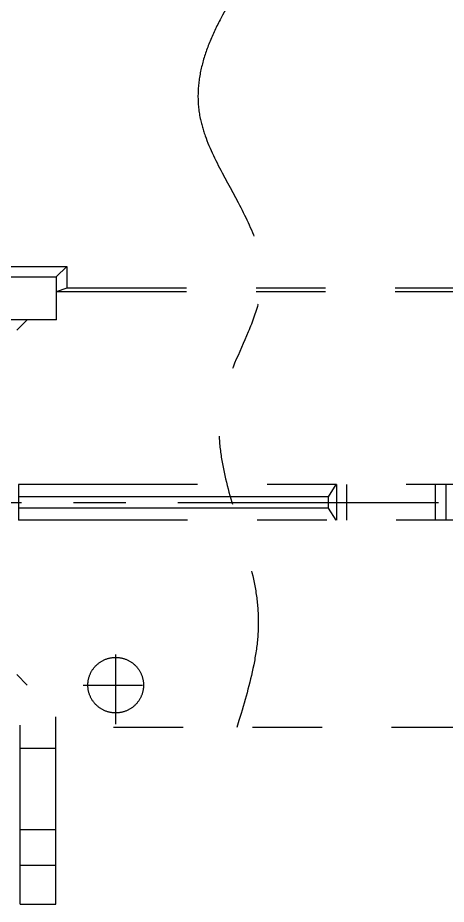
# Model space of a CAD drawing. Header units: millimetres. Extents: x 0 to 21000, y 0 to 14850.
# Drawn here: x 5632 to 6403, y 3214 to 4808 of the extents above; entities that cross this region are included whole.
import ezdxf

# ---------------------------------------------------------------- set-up
doc = ezdxf.new("R2010")
doc.units = ezdxf.units.MM
doc.header["$LTSCALE"] = 500
doc.linetypes.add('G', pattern=[2, 1.25, -0.25, 0.25, -0.25])
doc.linetypes.add('K', pattern=[2.5, 1.25, -0.25, 0.25, -0.25, 0.25, -0.25])
doc.layers.add('05', color=4, linetype='G')
doc.layers.add('07', color=6, linetype='K')

# ---------------------------------------------------------------- blocks, each defined once
blk = doc.blocks.new('errwrre')
at = {"layer": '05', "color": 142, "linetype": 'G', "ltscale": 0.75}
blk.add_line((-9656.7, 24092.4), (-9656.7, 32707.8), dxfattribs=at)
at = {"layer": '07', "color": 6, "linetype": 'K'}
for p, q in [((-9688.7, 28127.8), (-9688.7, 25306.1)), ((-9624.7, 28110), (-9624.7, 25306.1)), ((-10041.8, 26858.1), (-10041.8, 25392.6)), ((-10035.2, 26858.1), (-10035.2, 25373.6)), ((-9252.2, 26601.7), (-9252.2, 25373.1)), ((-9688.7, 26074.4), (-9624.7, 26074.4)), ((-9624.7, 26055.8), (-9688.7, 26055.8)), ((-9624.7, 25896.1), (-9688.7, 25896.1)), ((-9688.7, 25877.6), (-9624.7, 25877.6)), ((-9688.7, 25876.3), (-9666.7, 25862.7)), ((-9646.7, 25862.7), (-9624.7, 25876.3)), ((-9666.7, 25862.7), (-9646.7, 25862.7)), ((-9666.7, 25862.7), (-9666.7, 25306.1)), ((-9646.7, 25862.7), (-9646.7, 25306.1)), ((-9328.2, 25422), (-9328.2, 25528.8)), ((-10081.2, 24934.1), (-10081.2, 25392.6)), ((-10081.2, 25392.6), (-10041.8, 25392.6)), ((-10062.2, 25373.6), (-10081.2, 25392.6)), ((-10041.8, 25392.6), (-10035.2, 25373.6)), ((-10062.2, 24934.1), (-10062.2, 25373.6)), ((-10062.2, 25373.6), (-10035.2, 25373.6)), ((-9985.2, 25374.1), (-10035.2, 25374.1)), ((-9985.2, 25374.1), (-9985.2, 24783.8)), ((-8934.2, 25373.1), (-9271.2, 25373.1)), ((-9214.2, 25373.1), (-9214.2, 25309.1)), ((-9068.2, 25373.1), (-9068.2, 25309.1)), ((-9004.2, 25373.1), (-9004.2, 25309.1)), ((-8934.2, 25309.1), (-8934.2, 25373.1)), ((-9347.2, 25302.6), (-9328.2, 25321.6)), ((-9688.7, 25306.1), (-9624.7, 25306.1)), ((-8934.2, 25309.1), (-9256.4, 25309.1))]:
    blk.add_line(p, q, dxfattribs=at)
at = {"layer": '07', "color": 6, "linetype": 'K', "ltscale": 0.75}
for p, q in [((-9258.2, 25480.6), (-9383.6, 25480.6)), ((-9966.2, 25302.6), (-9985.2, 25321.6))]:
    blk.add_line(p, q, dxfattribs=at)
blk.add_circle((-9328.2, 25480.6), 50, dxfattribs=at)
at = {"layer": '07', "color": 6, "linetype": 'K'}
blk.add_spline([(-10695.2, 25785.8), (-10347.2, 25632.6), (-10061.2, 25744), (-9836, 25670.9), (-9452.4, 25736.9), (-9252.2, 25698.3)], degree=3, dxfattribs=at)

msp = doc.modelspace()

# ---------------------------------------------------------------- block references
at = {"layer": '07', "rotation": 270}
msp.add_blockref('errwrre', (-19672.33, -5720.23), dxfattribs=at)

doc.saveas('drawing.dxf')
